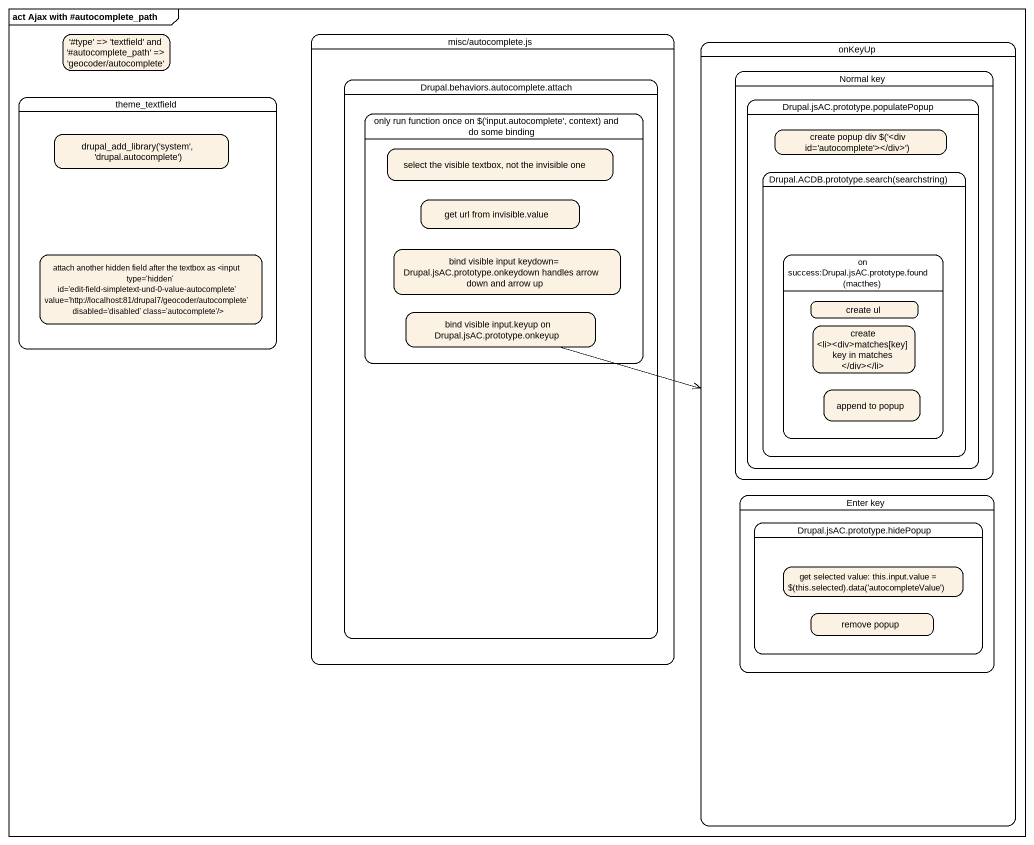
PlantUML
@startuml
mainframe act Ajax with #autocomplete_path
hide empty description
state "'#type' => 'textfield' and '#autocomplete_path' => 'geocoder/autocomplete'" as type_textfield_and
state "misc/autocomplete.js" as misc_autocomplete_js {
  state "Drupal.behaviors.autocomplete.attach" as Drupal_behaviors {
    state "only run function once on $('input.autocomplete', context) and do some binding" as only_run_function_once_on {
      state "select the visible textbox, not the invisible one" as select_the_visible_textbox
      state "get url from invisible.value" as get_url_from_invisible_value
      state "bind visible input keydown= Drupal.jsAC.prototype.onkeydown handles arrow down and arrow up" as bind_visible_input_keydown
      state "bind visible input.keyup on Drupal.jsAC.prototype.onkeyup" as bind_visible_input_keyup_on
    }
  }
}
state onKeyUp {
  state "Normal key" as Normal_key {
    state "Drupal.jsAC.prototype.populatePopup" as Drupal_jsAC_prototype {
      state "create popup div $('<div id='autocomplete'></div>')" as create_popup_div_div_id
      state "Drupal.ACDB.prototype.search(searchstring)" as Drupal_ACDB_prototype {
        state "on success:Drupal.jsAC.prototype.found (macthes)" as on_success_Drupal_jsAC {
          state "create ul" as create_ul
          state "create <li><div>matches[key] key in matches </div></li>" as create_li_div_matches_key
          state "append to popup" as append_to_popup
        }
      }
    }
  }
  state "Enter key" as Enter_key {
    state "Drupal.jsAC.prototype.hidePopup" as Drupal_jsAC_prototype_2 {
      state "get selected value: this.input.value = $(this.selected).data('autocompleteValue')" as get_selected_value_this
      state "remove popup" as remove_popup
    }
  }
}
state theme_textfield {
  state "drupal_add_library('system', 'drupal.autocomplete')" as drupal_add_library_system
  state "attach another hidden field after the textbox as <input type='hidden' id='edit-field-simpletext-und-0-value-autocomplete' value='http://localhost:81/drupal7/geocoder/autocomplete' disabled='disabled' class='autocomplete'/>" as attach_another_hidden_field
}
bind_visible_input_keyup_on -right-> onKeyUp
@enduml
